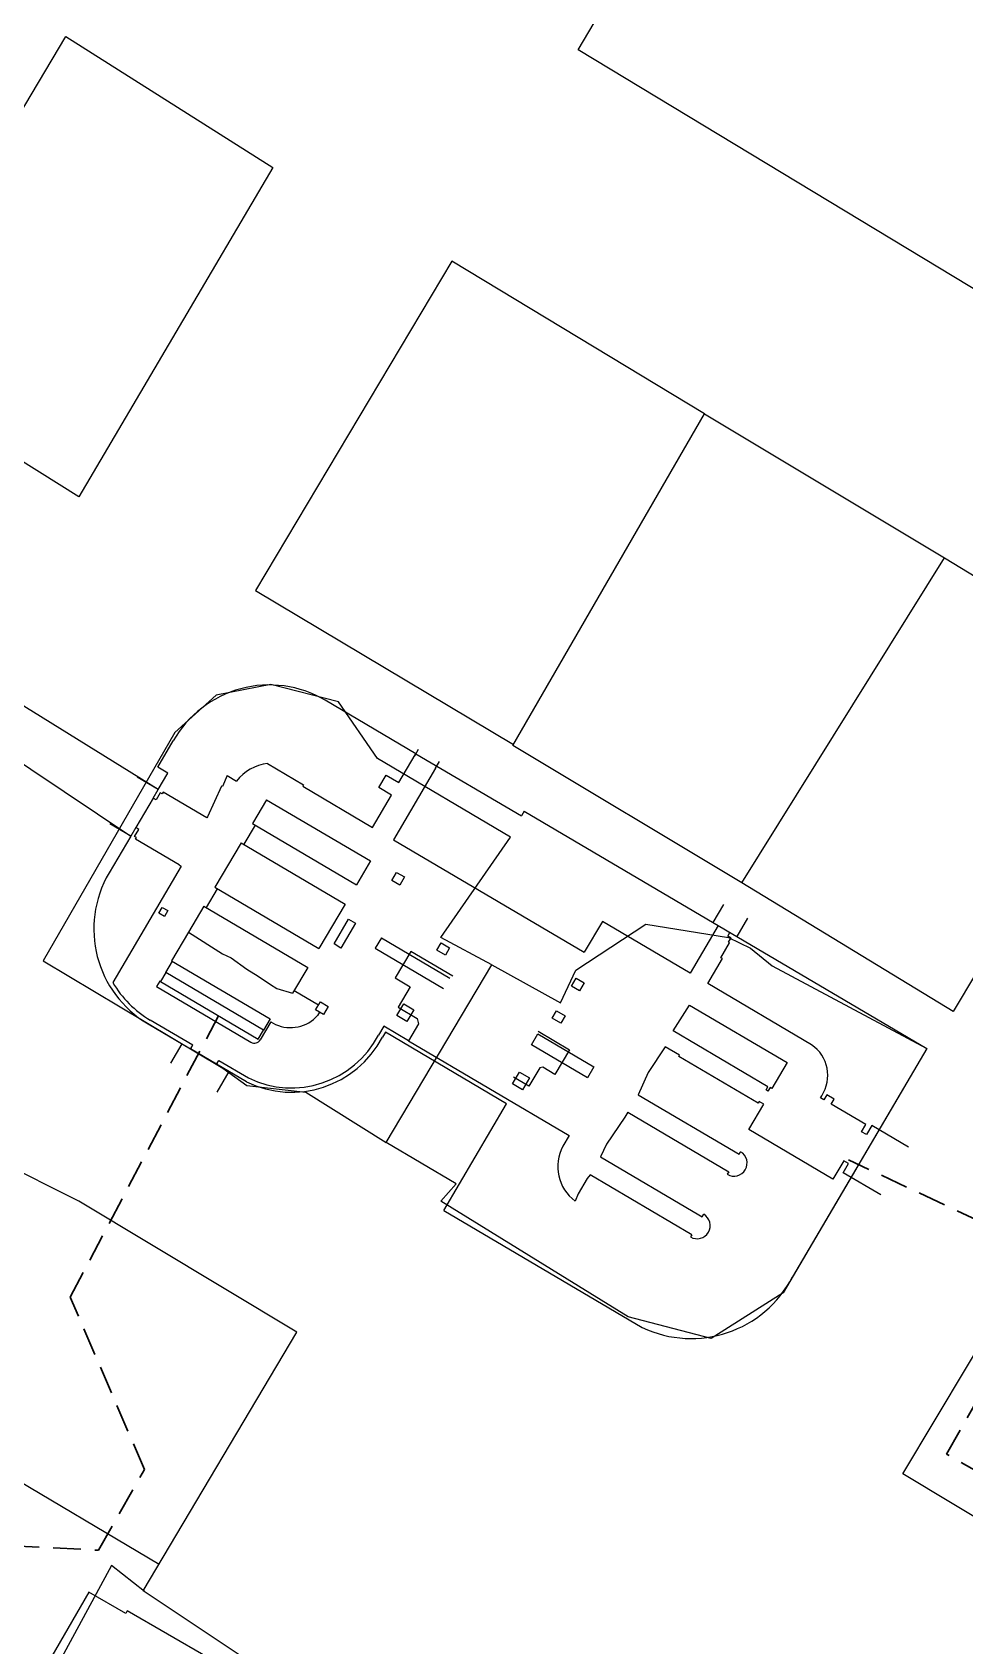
# Model space of a CAD drawing. Header units: inches. Extents: x 2320 to 12644, y -1199 to 8127.
# Drawn here: x 7806 to 8343, y 5001 to 5929 of the extents above; entities that cross this region are included whole.
import ezdxf

# ---------------------------------------------------------------- set-up
doc = ezdxf.new("R2010")
doc.units = ezdxf.units.IN
doc.header["$LTSCALE"] = 32
doc.header["$MEASUREMENT"] = 0
doc.linetypes.add('DASHED', pattern=[0.75, 0.5, -0.25])
doc.layers.add('Buildings', color=1, linetype='Continuous')
doc.layers.add('Floor Plan', color=4, linetype='Continuous')
doc.layers.add('Pathways', color=30, linetype='DASHED', lineweight=30)

msp = doc.modelspace()

# ---------------------------------------------------------------- linework, layer by layer
at = {"layer": 'Buildings'}
for p, q in [((8120.19, 5918.74), (8225.51, 6096.79)), ((7712.69, 5736.93), (7825.53, 5926.27)), ((7825.53, 5926.27), (7944.65, 5851.03)), ((8354.66, 5777.05), (8120.19, 5918.74)), ((7944.65, 5851.03), (7833.06, 5661.7)), ((8047.47, 5797.12), (7934.62, 5607.78)), ((8192.91, 5709.34), (8047.47, 5797.12)), ((7833.06, 5661.7), (7712.69, 5736.93)), ((8082.58, 5518.76), (8192.91, 5709.34)), ((8192.91, 5709.34), (8330.84, 5626.59)), ((8214.23, 5439.77), (8330.84, 5626.59)), ((8330.84, 5626.59), (8448.7, 5555.12)), ((7934.62, 5607.78), (8082.94, 5519.38)), ((7912.05, 5547.6), (7888.23, 5526.28)), ((7943.4, 5553.87), (7912.05, 5547.6)), ((7982.27, 5543.84), (7943.4, 5553.87)), ((8448.7, 5555.12), (8335.85, 5365.79)), ((8004.84, 5511.23), (7982.27, 5543.84)), ((7888.23, 5526.28), (7812.4, 5394.97)), ((8081.32, 5466.1), (8004.84, 5511.23)), ((8214.23, 5439.77), (8082.58, 5518.76)), ((8041.2, 5408.42), (8081.32, 5466.1)), ((8335.85, 5365.79), (8214.23, 5439.77)), ((8070.46, 5392.66), (8041.2, 5408.42)), ((8118.94, 5389.61), (8159.06, 5415.94)), ((8159.06, 5415.94), (8206.71, 5408.42)), ((8206.71, 5408.42), (8219.25, 5402.15)), ((8219.25, 5402.15), (8231.78, 5392.12)), ((7812.4, 5394.97), (7915.81, 5333.19)), ((8009.85, 5290.56), (8070.46, 5392.66)), ((8070.46, 5392.66), (8110.06, 5370.86)), ((8110.06, 5370.86), (8118.94, 5389.61)), ((8231.78, 5392.12), (8320.81, 5344.47)), ((8320.81, 5344.47), (8238.05, 5204.04)), ((7915.81, 5333.19), (7929.6, 5323.16)), ((7929.6, 5323.16), (7963.46, 5319.4)), ((7963.46, 5319.4), (8009.85, 5290.56)), ((7833.06, 5256.7), (7747.8, 5299.34)), ((8049.98, 5266.74), (8009.85, 5290.56)), ((8307.02, 5099.97), (8416.85, 5283.84)), ((8041.2, 5256.7), (8049.98, 5266.74)), ((7958.44, 5181.47), (7833.06, 5256.7)), ((8149.03, 5190.25), (8041.2, 5256.7)), ((8238.05, 5204.04), (8196.67, 5177.71)), ((8196.67, 5177.71), (8149.03, 5190.25)), ((7870.05, 5032.67), (7958.44, 5181.47)), ((7671.13, 5171.55), (7879.15, 5047.98)), ((8498.86, 4984.61), (8307.02, 5099.97)), ((7851.87, 5047.31), (7820.52, 4989.63)), ((7870.67, 5032.26), (7851.87, 5047.31)), ((8057.5, 4908.13), (7870.05, 5032.67))]:
    msp.add_line(p, q, dxfattribs=at)
at = {"layer": 'Floor Plan'}
for p, q in [((7878.64, 5493.38), (7775.09, 5557.48)), ((8026.87, 5513.99), (7974.65, 5544.77)), ((7761.02, 5534.74), (7862.85, 5466.59)), ((7878.46, 5506.32), (7887.33, 5521.37)), ((8017.09, 5497.38), (8026.47, 5513.3)), ((8026.17, 5512.8), (8028.37, 5516.53)), ((8026.47, 5513.3), (8026.87, 5513.99)), ((8026.87, 5513.99), (8087.55, 5478.24)), ((7884.25, 5502.9), (7878.46, 5506.32)), ((7878.64, 5493.38), (7884.25, 5502.9)), ((7918.28, 5501.44), (7915.56, 5495.15)), ((7918.28, 5501.44), (7923.71, 5498.24)), ((7941.58, 5508.39), (7962.3, 5496.19)), ((8005.58, 5494.54), (8009.78, 5501.68)), ((8009.78, 5501.68), (8017.09, 5497.38)), ((8038.17, 5505.73), (8013.91, 5464.56)), ((8038.17, 5505.73), (8040.37, 5509.46)), ((7878.64, 5493.38), (7866.54, 5500.5)), ((7875.75, 5488.47), (7878.64, 5493.38)), ((7879.82, 5491.54), (7877.43, 5487.48)), ((7880.96, 5490.86), (7879.82, 5491.54)), ((7881.54, 5491.85), (7880.96, 5490.86)), ((7906.57, 5477.1), (7881.54, 5491.85)), ((7914.99, 5495.4), (7906.97, 5477.77)), ((7915.56, 5495.15), (7914.99, 5495.4)), ((7962.3, 5496.19), (7961.77, 5495.29)), ((7961.77, 5495.29), (8001.91, 5471.63)), ((8012.88, 5490.24), (8005.58, 5494.54)), ((7875.75, 5488.47), (7865.74, 5471.49)), ((7877.43, 5487.48), (7875.75, 5488.47)), ((7940.95, 5487.58), (7932.85, 5473.84)), ((7940.95, 5487.58), (8000.76, 5452.34)), ((8001.91, 5471.63), (8012.88, 5490.24)), ((7862.85, 5466.59), (7850.76, 5473.72)), ((7906.97, 5477.77), (7906.57, 5477.1)), ((7934.34, 5472.96), (7927.83, 5461.91)), ((7932.85, 5473.84), (7992.66, 5438.59)), ((8089.16, 5480.98), (8087.55, 5478.24)), ((8089.16, 5480.98), (8320.81, 5344.47)), ((7862.85, 5466.59), (7850.38, 5445.43)), ((7865.74, 5471.49), (7862.85, 5466.59)), ((7865.04, 5466.45), (7867.42, 5470.5)), ((7866.17, 5465.78), (7865.04, 5466.45)), ((7865.59, 5464.79), (7866.17, 5465.78)), ((7890.62, 5450.04), (7865.59, 5464.79)), ((7867.42, 5470.5), (7865.74, 5471.49)), ((8013.91, 5464.56), (8123.7, 5399.87)), ((7926.34, 5462.79), (7911.29, 5437.26)), ((7926.34, 5462.79), (7986.15, 5427.55)), ((7891.91, 5449.29), (7852.51, 5382.44)), ((7890.62, 5450.04), (7891.91, 5449.29)), ((8000.76, 5452.34), (7992.66, 5438.59)), ((8013.04, 5441.18), (8015.76, 5445.8)), ((8015.76, 5445.8), (8020.28, 5443.14)), ((7906.38, 5425.51), (7912.79, 5436.38)), ((7911.29, 5437.26), (7971.1, 5402.01)), ((8017.55, 5438.52), (8013.04, 5441.18)), ((8020.28, 5443.14), (8017.55, 5438.52)), ((7986.15, 5427.55), (7971.1, 5402.01)), ((8203.77, 5427.35), (8197.69, 5417.03)), ((7879, 5422.33), (7880.97, 5425.66)), ((7882.19, 5420.46), (7879, 5422.33)), ((7880.97, 5425.66), (7884.15, 5423.79)), ((7884.15, 5423.79), (7882.19, 5420.46)), ((7904.89, 5426.39), (7896.02, 5411.35)), ((7904.89, 5426.39), (7964.7, 5391.14)), ((7979.77, 5404.62), (7988.14, 5418.83)), ((7988.14, 5418.83), (7992.07, 5416.51)), ((8134.13, 5417.57), (8123.7, 5399.87)), ((8184.6, 5387.83), (8134.13, 5417.57)), ((8217.6, 5419.37), (8211.45, 5408.92)), ((7896.02, 5411.35), (7886.38, 5394.99)), ((7896.02, 5411.35), (7915.59, 5398.9)), ((7992.07, 5416.51), (7983.7, 5402.3)), ((8006.99, 5408.21), (8003.45, 5402.2)), ((8006.99, 5408.21), (8046.36, 5385.01)), ((8200.75, 5415.22), (8184.6, 5387.83)), ((8206.31, 5409.19), (8207.51, 5411.24)), ((8208.18, 5408.09), (8206.31, 5409.19)), ((8206.72, 5405.61), (8208.18, 5408.09)), ((7915.59, 5398.9), (7920.54, 5396.72)), ((7983.7, 5402.3), (7979.77, 5404.62)), ((8003.45, 5402.2), (8042.67, 5379.09)), ((8023.95, 5400.29), (8015.02, 5385.12)), ((8048.07, 5386.07), (8023.95, 5400.29)), ((8038.88, 5401.08), (8041.34, 5405.25)), ((8043.8, 5398.19), (8038.88, 5401.08)), ((8041.34, 5405.25), (8046.26, 5402.36)), ((8046.26, 5402.36), (8043.8, 5398.19)), ((8202.27, 5396.72), (8207.31, 5405.26)), ((8207.31, 5405.26), (8206.72, 5405.61)), ((7883.08, 5388.15), (7886.92, 5394.67)), ((7886.38, 5394.99), (7943.05, 5361.59)), ((7920.54, 5396.72), (7929.66, 5390.17)), ((7929.66, 5390.17), (7936.18, 5386.05)), ((7964.7, 5391.14), (7955.91, 5376.24)), ((8194.69, 5381.89), (8203.13, 5396.21)), ((8203.13, 5396.21), (8202.27, 5396.72)), ((7879.5, 5383.3), (7877.67, 5380.19)), ((7877.67, 5380.19), (7931.99, 5348.18)), ((7880.03, 5382.98), (7879.5, 5383.3)), ((7883.08, 5388.15), (7880.03, 5382.98)), ((7880.03, 5382.98), (7936.17, 5349.9)), ((7939.21, 5355.07), (7883.08, 5388.15)), ((7936.18, 5386.05), (7943.21, 5381.36)), ((7943.21, 5381.36), (7946.79, 5378.98)), ((8015.02, 5385.12), (8023.59, 5380.06)), ((8116.37, 5380.29), (8119.1, 5384.91)), ((8120.88, 5377.63), (8116.37, 5380.29)), ((8119.1, 5384.91), (8123.61, 5382.25)), ((8123.61, 5382.25), (8120.88, 5377.63)), ((8254.47, 5346.66), (8194.69, 5381.89)), ((7946.79, 5378.98), (7955.91, 5376.24)), ((7970.78, 5369.47), (7956.79, 5377.72)), ((7969.18, 5366.75), (7971.9, 5371.37)), ((7971.9, 5371.37), (7976.41, 5368.71)), ((8023.59, 5380.06), (8016.6, 5368.19)), ((7943.05, 5361.59), (7939.21, 5355.07)), ((7973.69, 5364.09), (7969.18, 5366.75)), ((7971.43, 5365.42), (7970.35, 5363.57)), ((7976.41, 5368.71), (7973.69, 5364.09)), ((8015.89, 5363.46), (8019.87, 5370.21)), ((8021.63, 5360.07), (8015.89, 5363.46)), ((8016.6, 5368.19), (8027.55, 5361.74)), ((8019.87, 5370.21), (8025.61, 5366.83)), ((8025.61, 5366.83), (8021.63, 5360.07)), ((8027.55, 5361.74), (8028.44, 5358.64)), ((8105.29, 5361.95), (8107.75, 5366.12)), ((8110.21, 5359.05), (8105.29, 5361.95)), ((8107.75, 5366.12), (8112.67, 5363.22)), ((8112.67, 5363.22), (8110.21, 5359.05)), ((8174.8, 5354.61), (8184.29, 5369.41)), ((8184.29, 5369.41), (8240.33, 5336.39)), ((7872.8, 5358.68), (7897.26, 5344.27)), ((7898.53, 5346.44), (7874.08, 5360.84)), ((7936.17, 5349.9), (7939.21, 5355.07)), ((7943.41, 5359.93), (7937.3, 5349.55)), ((7943.41, 5359.93), (7946.16, 5358.31)), ((8008.39, 5357.28), (8005.41, 5352.22)), ((8009.28, 5353.84), (8007.6, 5351)), ((8022.68, 5348.86), (8008.39, 5357.28)), ((8078.98, 5312.76), (8009.28, 5353.84)), ((8028.44, 5358.64), (8022.68, 5348.86)), ((8093.3, 5346.61), (8097.06, 5353)), ((8097.06, 5353), (8129.28, 5334.01)), ((8097.11, 5354.43), (8115.14, 5343.81)), ((8229.34, 5322.47), (8174.8, 5354.61)), ((7885.93, 5336.13), (7892.41, 5347.13)), ((7897.6, 5344.85), (7897.26, 5344.27)), ((7912.14, 5335.5), (7897.26, 5344.27)), ((7897.6, 5344.85), (7898.53, 5346.44)), ((8022.68, 5348.86), (8114.94, 5294.49)), ((8125.52, 5327.63), (8093.3, 5346.61)), ((8115.14, 5343.81), (8106.77, 5329.6)), ((8170.21, 5345.45), (8160.43, 5330.76)), ((8178.41, 5340.62), (8170.21, 5345.45)), ((8320.81, 5344.47), (8243.5, 5213.28)), ((7912.48, 5336.08), (7912.14, 5335.5)), ((7929.35, 5325.36), (7912.14, 5335.5)), ((7912.48, 5336.08), (7913.42, 5337.66)), ((7913.42, 5337.66), (7930.54, 5327.57)), ((8129.28, 5334.01), (8125.52, 5327.63)), ((8178.05, 5340.01), (8178.41, 5340.62)), ((8223.74, 5313.09), (8178.05, 5340.01)), ((8240.33, 5336.39), (8231.57, 5321.54)), ((7912.46, 5319.4), (7919.42, 5331.21)), ((8082.5, 5324.21), (8086.48, 5330.96)), ((8091.89, 5322.86), (8083.04, 5328.07)), ((8086.48, 5330.96), (8092.22, 5327.58)), ((8092.22, 5327.58), (8088.24, 5320.82)), ((8098.14, 5333.46), (8091.89, 5322.86)), ((8099.8, 5333.71), (8098.14, 5333.46)), ((8106.77, 5329.6), (8099.8, 5333.71)), ((8160.43, 5330.76), (8154.62, 5317.93)), ((8088.24, 5320.82), (8082.5, 5324.21)), ((8154.62, 5317.93), (8212.75, 5283.68)), ((8228.28, 5320.67), (8229.34, 5322.47)), ((8229.34, 5320.04), (8228.28, 5320.67)), ((8230.57, 5322.13), (8229.34, 5320.04)), ((8231.57, 5321.54), (8230.57, 5322.13)), ((8259.57, 5316.15), (8260.28, 5317.35)), ((8261.52, 5315), (8259.57, 5316.15)), ((8263.26, 5317.95), (8261.52, 5315)), ((8267.49, 5315.46), (8263.26, 5317.95)), ((8265.75, 5312.5), (8267.49, 5315.46)), ((8042.83, 5251.42), (8078.98, 5312.76)), ((8148.73, 5307.94), (8147, 5305)), ((8148.73, 5307.94), (8206.86, 5273.68)), ((8218.4, 5297.95), (8226.98, 5312.51)), ((8224.32, 5314.07), (8223.74, 5313.09)), ((8226.98, 5312.51), (8224.32, 5314.07)), ((8285.66, 5300.77), (8265.75, 5312.5)), ((8147, 5305), (8136.47, 5289.44)), ((8266.74, 5269.46), (8218.4, 5297.95)), ((8283.24, 5296.65), (8285.66, 5300.77)), ((8285.98, 5295.04), (8283.24, 5296.65)), ((8289.1, 5300.33), (8285.98, 5295.04)), ((8310.26, 5287.86), (8289.1, 5300.33)), ((8114.94, 5294.49), (8111.35, 5288.39)), ((8136.47, 5289.44), (8133.05, 5282.17)), ((8133.05, 5282.17), (8189.5, 5248.91)), ((8212.75, 5283.68), (8213.64, 5285.17)), ((8272.96, 5280), (8266.74, 5269.46)), ((8272.62, 5273.06), (8275.74, 5278.36)), ((8275.74, 5278.36), (8272.96, 5280)), ((8125.41, 5269.86), (8120.15, 5260.91)), ((8127.05, 5271.86), (8125.41, 5269.86)), ((8185.5, 5237.42), (8127.05, 5271.86)), ((8206.86, 5273.68), (8205.98, 5272.18)), ((8294.25, 5260.31), (8272.62, 5273.06)), ((8120.15, 5260.91), (8118.46, 5256.81)), ((8042.83, 5251.42), (8156.98, 5184.15)), ((8189.5, 5248.91), (8191.55, 5247.7)), ((8191.55, 5247.7), (8192.43, 5249.19)), ((8185.5, 5237.42), (8184.78, 5236.2)), ((7838.7, 5032.04), (7812.48, 4986.6)), ((7860.03, 5019.72), (7838.7, 5032.04)), ((7860.86, 5021.17), (7860.03, 5019.72)), ((8055.27, 4908.97), (7860.86, 5021.17))]:
    msp.add_line(p, q, dxfattribs=at)
for centre, radius, start, end in [((7942.48, 5490.18), 63.36, 59.48974, 150.50621), ((7944.65, 5482.17), 26.4, 96.67604, 142.50099), ((7904.97, 5413.26), 63.36, 149.48974, 239.48974), ((7904.97, 5413.26), 60.84, 210.44357, 239.48974), ((7954.64, 5377.55), 21.02, 246.2221, 318.34296), ((7955.25, 5378.56), 59.17, 244.04681, 332.23623), ((7955.25, 5378.56), 56.66, 244.1469, 332.29653), ((7933.96, 5351.52), 3.87, 239.48974, 329.48974), ((8242.34, 5329.02), 21.4, 326.93055, 55.46945), ((8133.18, 5276.71), 24.75, 151.86205, 233.5127), ((8209.81, 5278.68), 7.54, 239.48974, 59.48974), ((8188.61, 5242.7), 7.54, 239.48974, 59.48974), ((8185.2, 5243.4), 65.62, 244.52943, 332.68436)]:
    msp.add_arc(centre, radius, start, end, dxfattribs=at)
at = {"layer": 'Pathways'}
for p, q in [((8396.04, 5224.1), (8275.67, 5280.52)), ((8332.09, 5111.25), (8396.04, 5224.1)), ((8417.35, 5063.61), (8332.09, 5111.25))]:
    msp.add_line(p, q, dxfattribs=at)
msp.add_lwpolyline([(7692.63, 4885.56), (7794.19, 5058.59), (7844.34, 5056.08), (7870.67, 5102.48), (7828.04, 5201.53), (7913.3, 5363.28)], dxfattribs=at)

doc.saveas('drawing.dxf')
